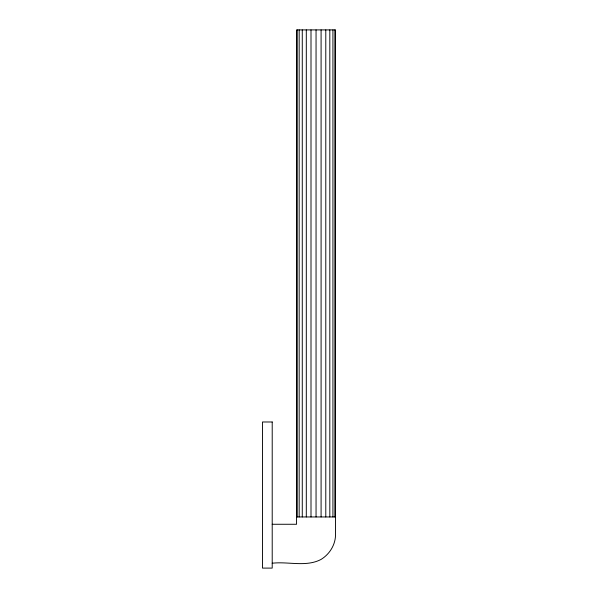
<?xml version="1.0" encoding="UTF-8"?>
<svg xmlns="http://www.w3.org/2000/svg" width="598" height="598" viewBox="0 0 598 598"><rect width="100%" height="100%" fill="white"/><g stroke="black" fill="none" stroke-linecap="round" stroke-linejoin="round"><path stroke-width="0.9" d="M296.563 516.956L335.53 516.956M272.21 524.267L296.563 524.267L296.563 29.9L335.53 29.9L335.53 535.285C335.231 545.204 329.401 554.339 320.999 559.459C305.997 567.3 288.258 561.32 272.21 563.226M334.865 29.9L334.865 516.956M332.922 29.9L332.922 516.956M329.819 29.9L329.819 516.956M325.79 29.9L325.79 516.956M321.089 29.9L321.089 516.956M316.05 29.9L316.05 516.956M311.005 29.9L311.005 516.956M306.303 29.9L306.303 516.956M302.274 29.9L302.274 516.956M299.172 29.9L299.172 516.956M297.228 29.9L297.228 516.956M272.21 421.986L262.47 421.986L262.47 568.1L272.21 568.1L272.21 421.986"/></g></svg>
